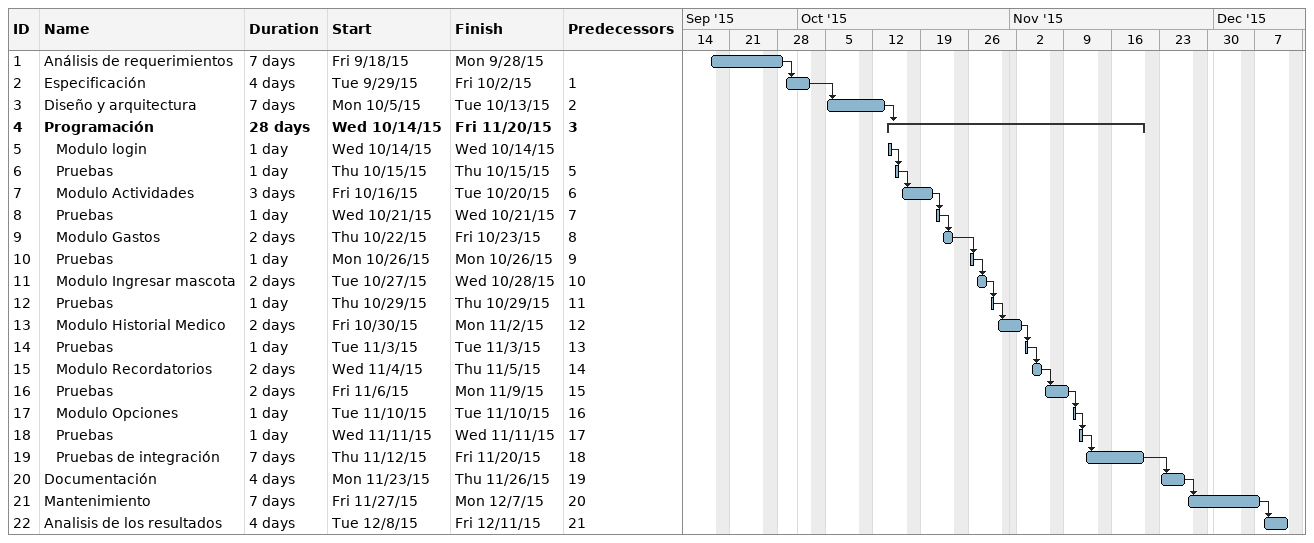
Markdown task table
| ID | Level | Task | Duration | Start | Finish | Predecessors |
|---|---|---|---|---|---|---|
| 1 | 1 | Análisis de requerimientos | 7d | 2015-09-18 | 2015-09-28 |  |
| 2 | 1 | Especificación | 4d | 2015-09-29 | 2015-10-02 | 1 |
| 3 | 1 | Diseño y arquitectura | 7d | 2015-10-05 | 2015-10-13 | 2 |
| 4 | 1 | **Programación** | 28d | 2015-10-14 | 2015-11-20 | 3 |
| 5 | 2 | Modulo login | 1d | 2015-10-14 | 2015-10-14 |  |
| 6 | 2 | Pruebas | 1d | 2015-10-15 | 2015-10-15 | 5 |
| 7 | 2 | Modulo Actividades | 3d | 2015-10-16 | 2015-10-20 | 6 |
| 8 | 2 | Pruebas | 1d | 2015-10-21 | 2015-10-21 | 7 |
| 9 | 2 | Modulo Gastos | 2d | 2015-10-22 | 2015-10-23 | 8 |
| 10 | 2 | Pruebas | 1d | 2015-10-26 | 2015-10-26 | 9 |
| 11 | 2 | Modulo Ingresar mascota | 2d | 2015-10-27 | 2015-10-28 | 10 |
| 12 | 2 | Pruebas | 1d | 2015-10-29 | 2015-10-29 | 11 |
| 13 | 2 | Modulo Historial Medico | 2d | 2015-10-30 | 2015-11-02 | 12 |
| 14 | 2 | Pruebas | 1d | 2015-11-03 | 2015-11-03 | 13 |
| 15 | 2 | Modulo Recordatorios | 2d | 2015-11-04 | 2015-11-05 | 14 |
| 16 | 2 | Pruebas | 2d | 2015-11-06 | 2015-11-09 | 15 |
| 17 | 2 | Modulo Opciones | 1d | 2015-11-10 | 2015-11-10 | 16 |
| 18 | 2 | Pruebas | 1d | 2015-11-11 | 2015-11-11 | 17 |
| 19 | 2 | Pruebas de integración | 7d | 2015-11-12 | 2015-11-20 | 18 |
| 20 | 1 | Documentación | 4d | 2015-11-23 | 2015-11-26 | 19 |
| 21 | 1 | Mantenimiento | 7d | 2015-11-27 | 2015-12-07 | 20 |
| 22 | 1 | Analisis de los resultados | 4d | 2015-12-08 | 2015-12-11 | 21 |
